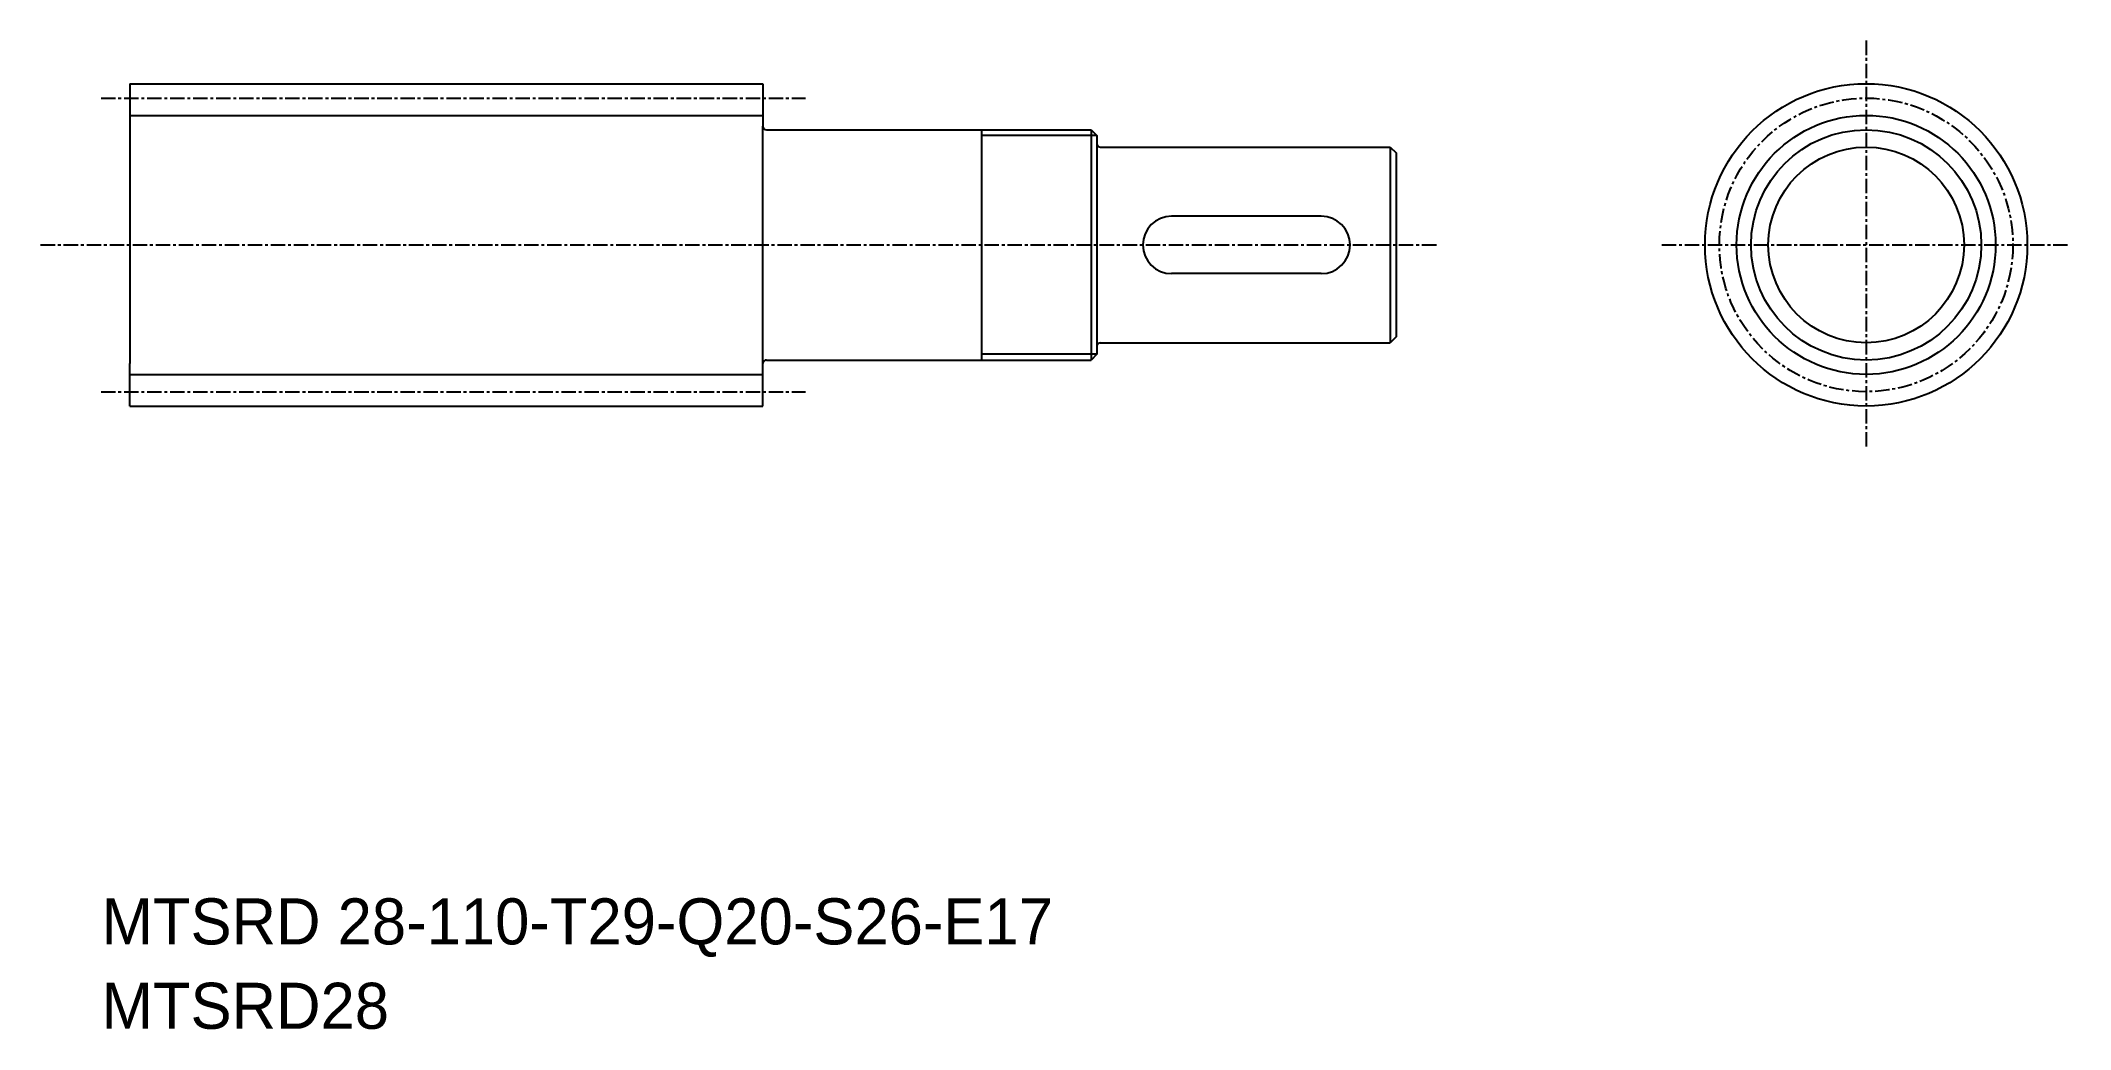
# Model space of a CAD drawing. Extents: x 95 to 271, y 56 to 142.
import ezdxf

# ---------------------------------------------------------------- set-up
doc = ezdxf.new("R2010")
doc.units = 0
doc.linetypes.add('CENTER', pattern=[2, 1.25, -0.25, 0.25, -0.25])
doc.layers.get('0').update_dxf_attribs({"linetype": 'CONTINUOUS'})
doc.layers.add('CENTER', color=1, linetype='CENTER')

msp = doc.modelspace()

# ---------------------------------------------------------------- linework, layer by layer
at = {"color": 7, "linetype": 'CONTINUOUS'}
for p, q in [((102.66, 137.9), (157.66, 137.9)), ((102.66, 137.9), (102.66, 134.2)), ((157.66, 137.9), (157.66, 134.2)), ((102.66, 134.2), (102.66, 113.6)), ((157.66, 113.6), (157.66, 134.2)), ((157.96, 133.9), (186.16, 133.9)), ((176.66, 133.9), (176.66, 113.9)), ((186.16, 133.9), (186.16, 113.9)), ((186.16, 133.9), (186.66, 133.4)), ((186.66, 133.4), (186.66, 114.4)), ((186.96, 132.4), (212.16, 132.4)), ((212.16, 132.4), (212.16, 115.4)), ((212.16, 132.4), (212.66, 131.9)), ((212.66, 131.9), (212.66, 115.9)), ((206.16, 126.4), (193.16, 126.4)), ((206.16, 121.4), (193.16, 121.4)), ((186.96, 115.4), (212.16, 115.4)), ((212.66, 115.9), (212.16, 115.4)), ((102.66, 109.9), (102.66, 113.6)), ((157.66, 109.9), (157.66, 113.6)), ((157.96, 113.9), (186.16, 113.9)), ((186.66, 114.4), (186.16, 113.9)), ((102.66, 109.9), (157.66, 109.9))]:
    msp.add_line(p, q, dxfattribs=at)
at = {"color": 3, "linetype": 'CONTINUOUS'}
for p, q in [((102.66, 135.15), (157.66, 135.15)), ((186.66, 133.4), (176.66, 133.4)), ((186.66, 114.4), (176.66, 114.4)), ((102.66, 112.65), (157.66, 112.65))]:
    msp.add_line(p, q, dxfattribs=at)
at = {"color": 7, "linetype": 'CONTINUOUS'}
for radius in [14, 10, 8.5]:
    msp.add_circle((253.5, 123.9), radius, dxfattribs=at)
at = {"color": 3, "linetype": 'CONTINUOUS'}
msp.add_circle((253.5, 123.9), 11.25, dxfattribs=at)
at = {"color": 7, "linetype": 'CONTINUOUS'}
for centre, start, end in [((157.96, 134.2), 180, 270), ((186.96, 132.7), 180, 270), ((186.96, 115.1), 90, 180), ((157.96, 113.6), 90, 180)]:
    msp.add_arc(centre, 0.3, start, end, dxfattribs=at)
for centre, start, end in [((193.16, 123.9), 90, 270), ((206.16, 123.9), 270, 90)]:
    msp.add_arc(centre, 2.5, start, end)
at = {"layer": 'CENTER', "color": 1, "linetype": 'CENTER'}
for p, q in [((253.5, 141.64), (253.5, 106.15)), ((100.16, 136.65), (161.35, 136.65)), ((94.91, 123.9), (216.16, 123.9)), ((235.75, 123.9), (271.24, 123.9)), ((100.16, 111.15), (161.35, 111.15))]:
    msp.add_line(p, q, dxfattribs=at)
msp.add_circle((253.5, 123.9), 12.75, dxfattribs=at)

# ---------------------------------------------------------------- texts
at = {"color": 7, "linetype": 'CONTINUOUS'}
for s, p in [('MTSRD 28-110-T29-Q20-S26-E17', (100.21, 63.14)), ('MTSRD28', (100.21, 55.81))]:
    msp.add_text(s, height=4, dxfattribs=at).set_placement(p)

doc.saveas('drawing.dxf')
